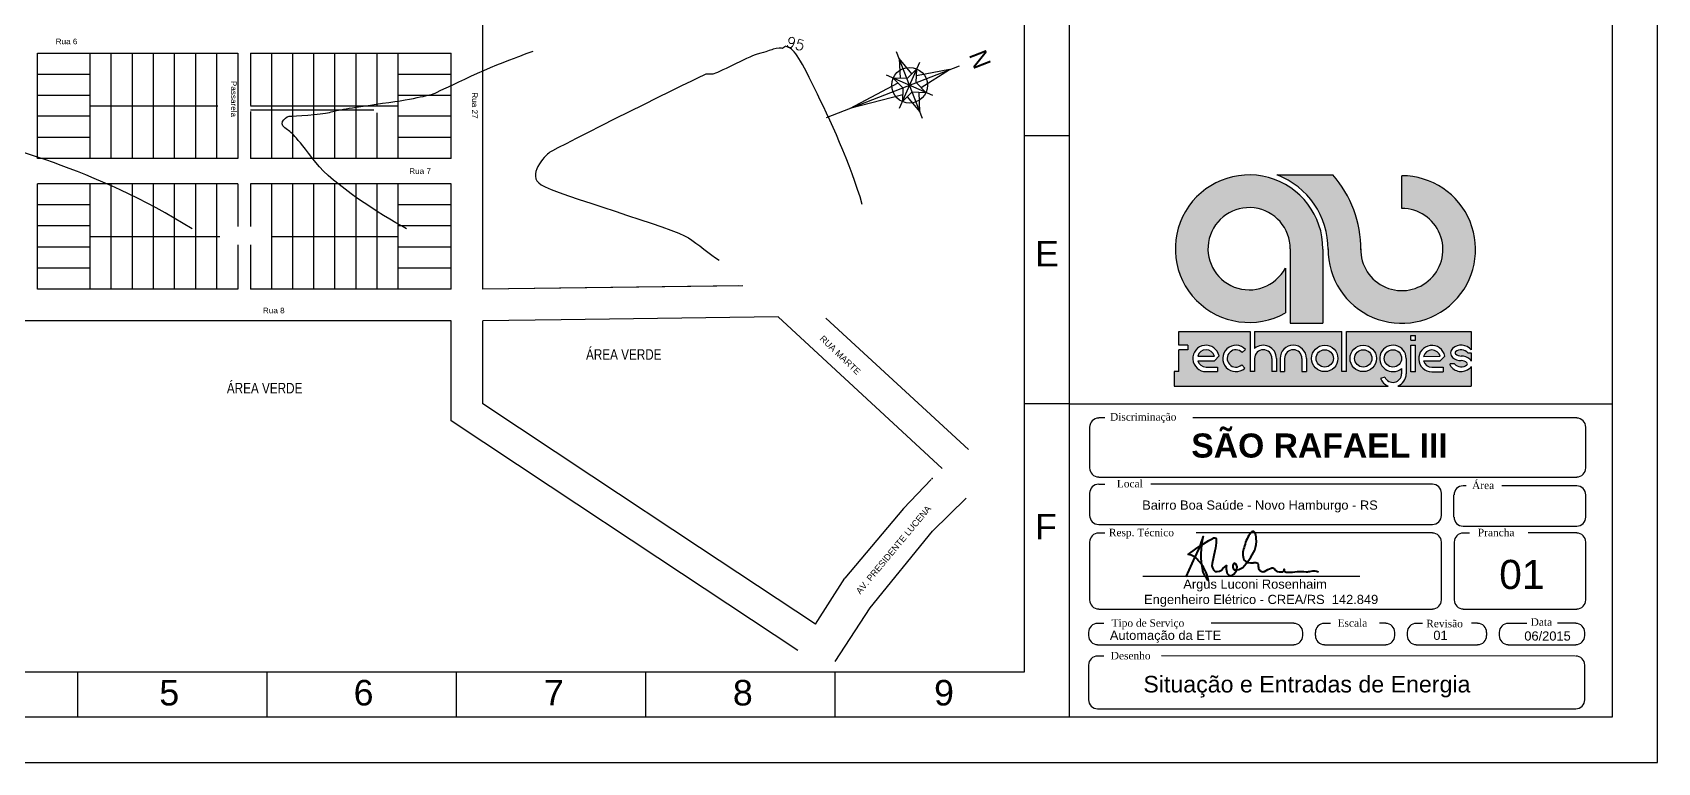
# Model space of a CAD drawing. Header units: millimetres. Extents: x -31 to 940, y 100 to 694.
# Drawn here: x 401 to 940, y 100 to 342 of the extents above; entities that cross this region are included whole.
import ezdxf
from ezdxf.enums import TextEntityAlignment as Align

# ---------------------------------------------------------------- set-up
doc = ezdxf.new("R2010")
doc.units = ezdxf.units.MM
doc.linetypes.add('TraçoPonto', pattern=[1, 0.3, -0.2, 0, -0.2, 0.3])
for name, color, linetype in [('Curvas_Mestras', 32, 'Continuous'), ('Loteamento', 7, 'Continuous'), ('Prancha', 7, 'Continuous'), ('RUAS', 7, 'Continuous'), ('selo', 7, 'Continuous')]:
    doc.layers.add(name, color=color, linetype=linetype)
doc.styles.add('10mm', font='romans.shx', dxfattribs={"height": 5})
doc.styles.add('DCADTXTSTYLE1', font='HLV11-BR')
doc.styles.add('DCADTXTSTYLE2', font='ROMAN')
doc.styles.add('DCADTXTSTYLE4', font='BLOCK')
doc.styles.add('Notes', font='Arial.ttf', dxfattribs={"height": 3})
doc.styles.get("Standard").update_dxf_attribs({"font": 'Arial.ttf'})
doc.styles.add('style2', font='Arial.ttf')

msp = doc.modelspace()

# ---------------------------------------------------------------- hatches: boundary and pattern name
at = {"layer": 'selo'}
h = msp.add_hatch(color=0, dxfattribs=at)
h.dxf.hatch_style = 1
h.paths.add_polyline_path([(832.33, 294.98), (813.8, 294.98, -0.314958), (830.72, 270.21, 2.411144), (855.21, 294.7), (855.21, 283.86, -2.45129), (841.58, 270.52, 0.182443)])
h.paths.add_polyline_path([(835.35, 243.04), (806.37, 243.04), (806.37, 237.41, -0.642986), (813.63, 234.09), (813.63, 229.71), (812.12, 229.71), (812.12, 234.09, 1), (806.37, 234.09), (806.37, 229.71), (804.86, 229.71), (804.86, 243.04), (781.24, 243.04), (781.24, 238.48), (784.26, 238.48), (784.26, 236.97), (781.23, 236.97), (781.23, 229.71), (779.69, 229.71), (779.69, 224.92), (850.67, 224.92, -0.214084), (848.15, 227.48), (849.6, 227.91, 0.821242), (855.14, 229.01), (855.14, 230.78, -4.60202), (856.65, 234.09), (856.65, 229.01, -0.309238), (853.85, 224.92), (878.25, 224.92), (878.25, 231.45, -0.100697), (877.78, 230.83, -0.45988), (871.2, 231.81), (871.2, 232.32), (872.69, 232.32, 0.427074), (876.81, 232, 0.410877), (876.82, 232.63, 0.186203), (874.92, 233.36, -0.181325), (872.05, 234.44, -0.458616), (872.04, 237.41, -0.41774), (878.25, 236.93), (878.25, 243.04), (836.89, 243.04), (836.89, 229.71), (835.35, 229.71)])
h.paths.add_polyline_path([(834.02, 234.09, -1), (825.25, 234.09, -1)], flags=16)
h.paths.add_polyline_path([(832.51, 234.09, -1), (826.76, 234.09, -1)], flags=0)
h.paths.add_polyline_path([(846.79, 234.09, -1), (838.03, 234.09, -1)], flags=16)
h.paths.add_polyline_path([(845.28, 234.09, -1), (839.54, 234.09, -1)], flags=0)
h.paths.add_polyline_path([(823.59, 234.09), (823.59, 229.71), (822.08, 229.71), (822.08, 234.09, 1), (816.33, 234.09), (816.33, 229.71), (814.82, 229.71), (814.82, 234.09, -1)], flags=16)
h.paths.add_polyline_path([(858.22, 241.69), (859.76, 241.69), (859.76, 240.17), (858.22, 240.17)], flags=16)
h.paths.add_polyline_path([(858.22, 238.48), (859.76, 238.48), (859.76, 229.67), (858.22, 229.67)], flags=16)
h.paths.add_polyline_path([(869.47, 234.88), (867.94, 233.3), (862.39, 233.3, 0.338023), (865.17, 231.18), (868.91, 231.18), (868.91, 229.67), (865.17, 229.67, -2.123663)], flags=16)
h.paths.add_polyline_path([(862.38, 234.78, -0.767778), (867.94, 234.81)], flags=0)
h.paths.add_polyline_path([(803.38, 237.05), (802.27, 236.02, 2.414214), (802.1, 231.96), (803.12, 230.85, -2.414214)], flags=16)
h.paths.add_polyline_path([(794.59, 234.92), (793.05, 233.34), (787.51, 233.34, 0.338023), (790.28, 231.22), (794.03, 231.22), (794.03, 229.71), (790.28, 229.71, -2.123663)], flags=16)
h.paths.add_polyline_path([(793.05, 234.85), (787.5, 234.82, -0.767778)], flags=0)
h.paths.add_polyline_path([(826.76, 234.09, 1), (832.51, 234.09, 1)], flags=0)
h.paths.add_polyline_path([(845.28, 234.09, 1), (839.54, 234.09, 1)], flags=0)
h.paths.add_polyline_path([(849.39, 234.09, 1), (855.14, 234.09, 1)], flags=17)
h.paths.add_polyline_path([(867.94, 234.81, 0.767778), (862.38, 234.78)], flags=0)
h.paths.add_polyline_path([(874.9, 234.87, -0.181325), (877.77, 233.8, -0.101013), (878.25, 233.18), (878.25, 235.92), (877.13, 235.92, 0.427074), (873.01, 236.24, 0.410877), (873, 235.61, 0.186203)], flags=17)
h.paths.add_polyline_path([(793.05, 234.85, 0.767778), (787.5, 234.82)], flags=0)
h = msp.add_hatch(color=0, dxfattribs=at)
h.dxf.hatch_style = 1
h.paths.add_polyline_path([(816.57, 249.21), (816.57, 264.06, -8.182778), (818.19, 270.43), (818.19, 245.77), (829, 245.77), (829, 270.37, 3.718524)])
h = msp.add_hatch(color=0, dxfattribs=at)
h.dxf.hatch_style = 1
h.paths.add_polyline_path([(787.5, 234.82), (793.05, 234.85, 0.767778)])
h.paths.add_polyline_path([(826.76, 234.09, 1), (832.51, 234.09, 1)])
h.paths.add_polyline_path([(839.54, 234.09, 1), (845.28, 234.09, 1)])
h.paths.add_polyline_path([(862.38, 234.78), (867.94, 234.81, 0.767778)])

# ---------------------------------------------------------------- linework, layer by layer
at = {"layer": 'Curvas_Mestras'}
for points, knots in [([(454, 277.07, 59.5), (422.26, 297.05, 59.5), (387.92, 305.77, 59.5), (367.31, 309.22, 59.5), (338.24, 313.81, 59.5), (320.92, 316.95, 59.5), (317.2, 318.08, 59.5), (309.76, 317.23, 59.5), (271.55, 337.33, 59.5), (268.68, 340.08, 59.5), (259.08, 345.94, 59.5), (258.36, 362.54, 59.5), (261.32, 361.41, 59.5), (278.78, 359.87, 59.5), (309.18, 360.76, 59.5), (314.1, 361.69, 59.5), (319.69, 359.63, 59.5), (321.2, 360.15, 59.5), (327.43, 361.28, 59.5), (370.19, 359.11, 59.5), (382.79, 357.57, 59.5), (387.7, 358.34, 59.5), (392.48, 357.26, 59.5), (396.09, 356.36, 59.5), (448.96, 348.2, 59.5), (449.86, 347.03, 59.5), (452.09, 346.72, 59.5), (453.46, 347.62, 59.5), (454.08, 347.63, 59.5), (454.89, 347.48, 59.5), (466.29, 345.26, 59.5), (510.79, 347.66, 59.5), (525.65, 348.66, 59.5), (543.79, 354.26, 59.5)], [4.301706, 4.301706, 4.301706, 4.301706, 5, 5, 6, 6, 7, 7, 8, 8, 9, 9, 10, 10, 11, 11, 12, 12, 13, 13, 14, 14, 15, 15, 16, 16, 17, 17, 18, 18, 19, 19, 19.797977, 19.797977, 19.797977, 19.797977]), ([(525.1, 277.07, 63), (516.39, 281.98, 63), (500.58, 291.89, 63), (487.64, 308.69, 63), (487.26, 308.79, 63), (482.2, 312.41, 63), (485.69, 314.64, 63), (487.46, 314.44, 63), (496.72, 314.97, 63), (502.46, 316.53, 63), (505.48, 317.13, 63), (528.85, 320.38, 63), (533.16, 321.64, 63), (535.27, 322.39, 63), (551.49, 330.49, 63), (562.23, 334.22, 63), (564.36, 335.03, 63), (567.05, 336.09, 63)], [13.254793, 13.254793, 13.254793, 13.254793, 14, 14, 15, 15, 16, 16, 17, 17, 18, 18, 19, 19, 20, 20, 20.140731, 20.140731, 20.140731, 20.140731]), ([(676.21, 285.22, 66.5), (672.67, 298.2, 66.5), (656.18, 332.89, 66.5), (653.7, 336.86, 66.5), (650.79, 337.68, 66.5), (650.55, 337.47, 66.5), (649.89, 337, 66.5), (649.68, 336.96, 66.5), (647.92, 337.24, 66.5), (645.49, 336.21, 66.5), (644.78, 336.04, 66.5), (638.06, 334.09, 66.5), (628.06, 328.51, 66.5), (625.39, 328.44, 66.5), (624.79, 328.32, 66.5), (623.91, 328.48, 66.5), (574.33, 303.69, 66.5), (570.97, 301.32, 66.5), (564.75, 294.81, 66.5), (574.73, 288.57, 66.5), (613.98, 277.28, 66.5), (621.6, 272.11, 66.5), (625.69, 268.62, 66.5), (628.78, 266.75, 66.5)], [12.150451, 12.150451, 12.150451, 12.150451, 13, 14, 14, 14, 15, 15, 16, 16, 17, 17, 18, 18, 19, 19, 20, 20, 21, 21, 22, 22, 22.649284, 22.649284, 22.649284, 22.649284])]:
    msp.add_open_spline(points, degree=3, knots=knots, dxfattribs=at)
at = {"layer": 'Loteamento', "color": 7, "linetype": 'Continuous', "ltscale": 0.305}
for p, q in [((420.17, 300.45), (420.17, 335.43)), ((427.17, 300.45), (427.17, 335.43)), ((434.17, 300.45), (434.17, 335.43)), ((441.17, 300.45), (441.17, 335.43)), ((448.17, 300.45), (448.17, 335.43)), ((455.17, 300.45), (455.17, 335.43)), ((462.17, 300.45), (462.17, 335.43)), ((480.37, 300.45), (480.37, 335.43)), ((487.37, 300.45), (487.37, 335.43)), ((494.37, 300.45), (494.37, 335.43)), ((501.37, 300.45), (501.37, 335.43)), ((508.37, 300.45), (508.37, 335.43)), ((515.37, 317.89), (515.37, 335.43)), ((522.37, 300.45), (522.37, 335.43)), ((402.67, 328.43), (420.17, 328.43)), ((522.37, 328.43), (539.87, 328.43)), ((402.67, 321.43), (420.17, 321.43)), ((522.37, 321.43), (539.87, 321.43)), ((420.17, 314.45), (402.67, 314.45)), ((420.17, 317.94), (462.54, 317.94)), ((473.37, 317.94), (522.37, 317.94)), ((473.37, 316.54), (514.21, 316.54)), ((515.37, 300.45), (515.37, 315.56)), ((539.87, 314.45), (522.37, 314.45)), ((420.17, 307.45), (402.67, 307.45)), ((539.87, 307.45), (522.37, 307.45)), ((539.87, 300.45), (522.37, 300.45)), ((420.17, 257.04), (420.17, 292.05)), ((427.17, 257.05), (427.17, 292.05)), ((434.17, 257.05), (434.17, 292.05)), ((441.17, 257.05), (441.17, 292.05)), ((448.17, 257.05), (448.17, 292.05)), ((455.17, 257.05), (455.17, 292.05)), ((462.17, 257.05), (462.17, 292.05)), ((480.37, 257.04), (480.37, 292.05)), ((487.37, 257.04), (487.37, 292.05)), ((494.37, 257.04), (494.37, 292.05)), ((501.37, 257.04), (501.37, 292.05)), ((508.37, 257.04), (508.37, 292.05)), ((515.37, 257.04), (515.37, 292.05)), ((522.37, 257.04), (522.37, 292.05)), ((420.17, 285.05), (402.67, 285.05)), ((539.87, 285.05), (522.37, 285.05)), ((420.17, 278.05), (402.67, 278.05)), ((539.87, 278.05), (522.37, 278.05)), ((420.17, 271.05), (402.67, 271.05)), ((420.17, 274.55), (462.17, 274.55)), ((462.17, 274.55), (463.19, 274.55)), ((480.37, 274.55), (522.37, 274.55)), ((539.87, 271.05), (522.37, 271.05)), ((420.17, 264.05), (402.67, 264.05)), ((539.87, 264.05), (522.37, 264.05))]:
    msp.add_line(p, q, dxfattribs=at)
at = {"layer": 'Loteamento', "color": 1, "linetype": 'Continuous', "ltscale": 0.295072}
for p, q in [((696.25, 313.73, 4.52), (687.65, 335.8, 4.52)), ((664.36, 314.02, 4.52), (708.51, 331.21, 4.52)), ((688.58, 317.1, 4.52), (695.32, 332.43, 4.52)), ((699.62, 321.39, 4.52), (684.28, 328.13, 4.52))]:
    msp.add_line(p, q, dxfattribs=at)
at = {"layer": 'Loteamento', "color": 7, "linetype": 'Continuous', "ltscale": 0.295072}
for p, q in [((692.71, 328.58, 4.52), (688.51, 333.59, 4.52)), ((688.51, 333.59, 4.52), (688.81, 327.06, 4.52)), ((694.34, 330.19, 4.52), (691.09, 326.97, 4.52)), ((694.16, 325.62, 4.52), (694.34, 330.19, 4.52)), ((705.2, 329.92, 4.52), (694.25, 327.9, 4.52)), ((695.77, 324, 4.52), (705.2, 329.92, 4.52)), ((672.08, 317.03, 4.52), (688.14, 325.53, 4.52)), ((691.09, 326.97, 4.52), (686.53, 327.15, 4.52)), ((686.53, 327.15, 4.52), (689.74, 323.9, 4.52)), ((689.74, 323.9, 4.52), (689.57, 319.34, 4.52)), ((697.37, 322.38, 4.52), (694.16, 325.62, 4.52)), ((689.66, 321.62, 4.52), (672.08, 317.03, 4.52)), ((689.57, 319.34, 4.52), (692.81, 322.56, 4.52)), ((691.19, 320.95, 4.52), (695.39, 315.93, 4.52)), ((692.81, 322.56, 4.52), (697.37, 322.38, 4.52)), ((695.39, 315.93, 4.52), (695.09, 322.47, 4.52))]:
    msp.add_line(p, q, dxfattribs=at)
at = {"layer": 'Loteamento', "color": 1, "linetype": 'Continuous', "ltscale": 0.295072}
msp.add_circle((691.95, 324.76, 4.52), 5.92, dxfattribs=at)
at = {"layer": 'Prancha'}
for p, q in [((745, 115), (745, 679)), ((745, 308), (730, 308)), ((745, 219), (730, 219)), ((416.11, 115), (416.11, 130)), ((478.89, 115), (478.89, 130)), ((541.67, 115), (541.67, 130)), ((604.44, 115), (604.44, 130)), ((667.22, 115), (667.22, 130))]:
    msp.add_line(p, q, dxfattribs=at)
for points in [[(100, 100), (940, 100), (940, 693.94), (100, 693.94)], [(150, 679), (925, 679), (925, 115), (150, 115)], [(165, 664), (730, 664), (730, 130), (165, 130)]]:
    msp.add_lwpolyline(points, close=True, dxfattribs=at)
at = {"layer": 'RUAS', "color": 7, "linetype": 'Continuous', "ltscale": 0.305}
for p, q in [((550.37, 257.11), (550.37, 467.75)), ((402.67, 300.45), (402.67, 335.43)), ((402.67, 335.43), (420.17, 335.43)), ((420.17, 335.43), (469.17, 335.43)), ((469.17, 335.43), (469.17, 304.65)), ((473.37, 335.43), (473.37, 318.04)), ((473.37, 335.43), (522.37, 335.43)), ((522.37, 335.43), (539.87, 335.43)), ((539.87, 300.45), (539.87, 335.43)), ((469.17, 314.67), (469.17, 300.45)), ((473.37, 316.04), (473.37, 300.45)), ((420.17, 300.45), (402.67, 300.45)), ((469.17, 300.45), (420.17, 300.45)), ((522.37, 300.45), (473.37, 300.45)), ((539.87, 300.45), (522.37, 300.45)), ((402.67, 257.04), (402.67, 292.05)), ((420.17, 292.05), (402.67, 292.05)), ((469.17, 292.05), (420.17, 292.05)), ((469.17, 292.05), (469.17, 277.92)), ((522.37, 292.05), (473.37, 292.05)), ((473.37, 292.05), (473.37, 277.92)), ((539.87, 292.05), (522.37, 292.05)), ((539.87, 257.04), (539.87, 292.05)), ((539.87, 257.04), (539.87, 292.05)), ((469.17, 271.8), (469.17, 257.04)), ((473.37, 271.8), (473.37, 257.04)), ((420.17, 257.04), (402.67, 257.04)), ((469.17, 257.04), (420.17, 257.04)), ((522.37, 257.04), (473.37, 257.04)), ((539.87, 257.04), (522.37, 257.04)), ((539.87, 257.04), (522.37, 257.04)), ((636.69, 258.22), (550.37, 257.11)), ((635.33, 258.2), (550.37, 257.11)), ((539.87, 246.55), (332.21, 246.55)), ((539.87, 246.55), (332.21, 246.55)), ((539.87, 213.37), (539.87, 246.55)), ((539.87, 213.37), (539.87, 246.55)), ((576.42, 246.95), (550.37, 246.61)), ((576.42, 246.95), (550.37, 246.61)), ((550.37, 219), (550.37, 246.61)), ((550.37, 219), (550.37, 246.61)), ((648.37, 247.87), (576.42, 246.95)), ((648.37, 247.87), (702.77, 197.6)), ((711.46, 203.88), (664.17, 247.44)), ((586.56, 195.02), (550.37, 219)), ((572.69, 191.62), (539.87, 213.37)), ((622.27, 171.35), (586.56, 195.02)), ((608.4, 167.95), (572.69, 191.62)), ((699.13, 193.97), (689.88, 184.34)), ((689.88, 184.34), (670.46, 161.13)), ((710.7, 187.67), (699.52, 176.76)), ((678.84, 151.33), (699.52, 176.76)), ((654.88, 137.14), (608.4, 167.95)), ((660.69, 145.9), (622.27, 171.35)), ((660.69, 145.9), (670.46, 161.13)), ((667.23, 133.51), (678.84, 151.33))]:
    msp.add_line(p, q, dxfattribs=at)
msp.add_point((699.4, 194.26), dxfattribs=at)
at = {"layer": 'selo', "color": 0}
for p, q in [((813.8, 294.98), (832.33, 294.98)), ((855.21, 283.86), (855.21, 294.7)), ((818.19, 270.43), (818.19, 245.77)), ((829, 270.37), (829, 245.77)), ((816.57, 264.06), (816.57, 249.21)), ((781.24, 238.48), (781.24, 243.04)), ((781.24, 243.04), (804.86, 243.04)), ((804.86, 243.04), (804.86, 229.71)), ((806.37, 243.04), (806.37, 237.41)), ((806.37, 243.04), (835.35, 243.04)), ((818.19, 245.77), (829, 245.77)), ((835.35, 229.71), (835.35, 243.04)), ((836.89, 243.04), (878.25, 243.04)), ((836.89, 229.71), (836.89, 243.01)), ((878.25, 243.04), (878.25, 236.93)), ((784.26, 238.48), (781.24, 238.48)), ((784.26, 238.48), (784.26, 236.97)), ((858.22, 240.17), (858.22, 241.69)), ((858.22, 241.69), (859.76, 241.69)), ((858.22, 240.17), (859.76, 240.17)), ((858.22, 229.67), (858.22, 238.48)), ((858.22, 238.48), (859.76, 238.48)), ((859.76, 240.17), (859.76, 241.69)), ((859.76, 229.67), (859.76, 238.48)), ((781.23, 229.71), (781.23, 236.97)), ((784.26, 236.97), (781.23, 236.97)), ((787.5, 234.82), (793.05, 234.85)), ((787.51, 233.34), (793.05, 233.34)), ((793.05, 233.34), (794.59, 234.92)), ((802.1, 231.96), (803.12, 230.85)), ((802.27, 236.02), (803.38, 237.05)), ((806.37, 234.09), (806.37, 229.71)), ((812.12, 234.09), (812.12, 229.71)), ((813.63, 234.09), (813.63, 229.71)), ((814.82, 234.09), (814.82, 229.71)), ((816.33, 234.09), (816.33, 229.71)), ((822.08, 234.09), (822.08, 229.71)), ((823.59, 234.09), (823.59, 229.71)), ((856.65, 234.09), (856.65, 229.01)), ((862.38, 234.78), (867.94, 234.81)), ((862.39, 233.3), (867.94, 233.3)), ((867.94, 233.3), (869.47, 234.88)), ((872.69, 232.32), (871.2, 232.32)), ((871.2, 231.81), (871.2, 232.32)), ((877.13, 235.92), (878.25, 235.92)), ((878.25, 235.92), (878.25, 233.18)), ((781.23, 229.71), (779.69, 229.71)), ((779.69, 229.71), (779.69, 224.92)), ((790.28, 231.22), (794.03, 231.22)), ((790.28, 229.71), (794.03, 229.71)), ((794.03, 231.22), (794.03, 229.71)), ((806.37, 229.71), (804.86, 229.71)), ((813.63, 229.71), (812.12, 229.71)), ((814.82, 229.71), (816.33, 229.71)), ((822.08, 229.71), (823.59, 229.71)), ((830.17, 229.74), (829.63, 229.71)), ((836.89, 229.71), (835.35, 229.71)), ((849.6, 227.91), (848.15, 227.48)), ((855.14, 230.78), (855.14, 229.01)), ((859.76, 229.67), (858.22, 229.67)), ((865.17, 231.18), (868.91, 231.18)), ((865.17, 229.67), (868.91, 229.67)), ((868.91, 231.18), (868.91, 229.67)), ((878.25, 231.45), (878.25, 224.92)), ((779.69, 224.92), (850.67, 224.92)), ((853.85, 224.92), (878.25, 224.92)), ((745, 219), (925, 219)), ((751.61, 211.28), (751.61, 197.78)), ((756.69, 214.33), (754.66, 214.33)), ((913.21, 214.33), (785.84, 214.33)), ((916.26, 197.78), (916.26, 211.28)), ((754.66, 194.73), (913.21, 194.73)), ((751.61, 189.35), (751.61, 181.99)), ((754.66, 192.4), (756.69, 192.4)), ((865.35, 192.4), (771.93, 192.4)), ((868.39, 181.99), (868.39, 189.35)), ((872.46, 181.43), (872.46, 188.79)), ((876.56, 191.84), (875.51, 191.84)), ((913.21, 191.84), (888.36, 191.84)), ((916.26, 181.43), (916.26, 188.79)), ((754.66, 178.94), (865.35, 178.94)), ((875.51, 178.39), (913.21, 178.39)), ((751.61, 173.14), (751.61, 153.98)), ((754.66, 176.19), (756.69, 176.19)), ((865.35, 176.19), (787, 176.19)), ((868.39, 153.98), (868.39, 173.14)), ((872.55, 173.14), (872.55, 153.98)), ((875.6, 176.19), (877.63, 176.19)), ((913.21, 176.19), (897.13, 176.19)), ((916.26, 153.98), (916.26, 173.14)), ((769.31, 161.86), (841.3, 161.86)), ((754.66, 150.93), (865.35, 150.93)), ((875.6, 150.93), (913.21, 150.93)), ((754.31, 146.2), (756.34, 146.2)), ((819.36, 146.2), (791.92, 146.2)), ((829.52, 146.2), (831.56, 146.2)), ((849.85, 146.2), (847.82, 146.2)), ((860.01, 146.2), (862.05, 146.2)), ((880.34, 146.2), (878.31, 146.2)), ((890.51, 146.2), (896.7, 146.2)), ((912.87, 146.2), (906.79, 146.2)), ((751.26, 143.15), (751.26, 142.13)), ((822.41, 142.13), (822.41, 143.15)), ((826.47, 143.15), (826.47, 142.13)), ((852.9, 142.13), (852.9, 143.15)), ((856.97, 143.15), (856.97, 142.13)), ((883.39, 142.13), (883.39, 143.15)), ((887.46, 143.15), (887.46, 142.13)), ((915.92, 142.13), (915.92, 143.15)), ((754.31, 139.08), (819.36, 139.08)), ((754.31, 135.36), (756.34, 135.36)), ((912.72, 135.31), (775.47, 135.36)), ((829.52, 139.08), (849.85, 139.08)), ((860.01, 139.08), (880.34, 139.08)), ((890.51, 139.08), (912.87, 139.08)), ((751.26, 132.31), (751.26, 120.82)), ((915.89, 120.81), (915.94, 132.31)), ((754.31, 117.82), (912.89, 117.82))]:
    msp.add_line(p, q, dxfattribs=at)
msp.add_lwpolyline([(745, 115), (745, 219), (925, 219), (925, 115)], close=True, dxfattribs=at)
at = {"layer": 'selo', "color": 0, "linetype": 'Continuous', "lineweight": 40, "transparency": 33554687}
msp.add_lwpolyline([(783.71, 161.57), (786.63, 168.22, 0.05993), (789.33, 175.04, 0.114734), (789.08, 163.67, 0.105575), (791.11, 160.29, 0.152792), (787.63, 167.08, 0.174248), (784.39, 169.03, -0.042414), (791.18, 173.62, 0.031525), (792.89, 174.61, -0.590951), (793.63, 173.83, -0.072), (793.17, 170.24), (792.28, 166.01, 0.292783), (793.28, 163.42, 0.292783), (795.87, 164.34), (797.01, 165.37, 0.084237), (797.12, 163.21, 0.426622), (798.79, 162.03, 0.240648), (800.53, 164.41, 0.382176), (799.64, 166.16, 0.493606), (799.64, 163.99, 0.220907), (802.42, 164.77, 0.080728), (806.4, 170.45, 0.11357), (806.91, 174.35, 0.101958), (806.48, 176.38, 0.356196), (805.74, 176.66, 0.192525), (804.76, 175.82, 0.098877), (802.91, 171.31, 0.195151), (802.81, 167.22, 0.246302), (805.86, 166.26, -0.124424), (807.06, 166.31, -0.323775), (807.56, 165.76, 0.115641), (807.71, 164.34, 0.432756), (809.7, 163.42, -0.031443), (811.86, 164.54, -0.343208), (812.82, 164.33, 0.248336), (814.47, 163.28), (815.44, 163.24, 0.553873), (816.15, 164.19, 0.474188), (817.24, 163.13, 0.048993), (820.55, 163.35, -0.070964), (823.46, 163.31, 0.086771), (825.09, 163.52, -0.151332), (827.53, 163.24)], format="xyb", dxfattribs=at)
at = {"layer": 'selo', "color": 0}
for centre, radius in [((829.63, 234.09), 4.38), ((842.41, 234.09), 4.38), ((829.63, 234.09), 2.87), ((842.41, 234.09), 2.87), ((852.26, 234.09), 2.87)]:
    msp.add_circle(centre, radius, dxfattribs=at)
for centre, radius, start, end in [((804.54, 270.51), 24.47, 359.68, 299.4716), ((804.56, 270.5), 26.17, 359.3799, 69.3088), ((855.19, 270.24), 24.47, 179.3659, 89.9528), ((804.56, 270.5), 37.02, 359.3542, 41.3911), ((804.55, 270.5), 13.64, 359.6979, 331.8281), ((855.21, 270.23), 13.63, 178.8138, 90), ((790.28, 234.09), 4.38, 10.8601, 270), ((800.16, 234.08), 4.38, 42.6221, 312.6221), ((809.24, 234.09), 4.38, 0, 130.9618), ((819.2, 234.09), 4.38, 0, 180), ((852.26, 234.09), 4.38, 0, 310.9618), ((865.17, 234.05), 4.38, 10.8601, 270), ((873.33, 235.92), 1.96, 130.762, 229.3098), ((874.91, 234.1), 4.38, 40.2262, 130.9152), ((790.28, 234.09), 2.87, 15.2617, 165.3268), ((790.28, 234.09), 2.87, 195.2942, 270), ((800.16, 234.08), 2.87, 42.6221, 312.6221), ((809.24, 234.09), 2.87, 0, 180), ((819.2, 234.09), 2.87, 0, 180), ((865.17, 234.05), 2.87, 15.2617, 165.3268), ((865.17, 234.05), 2.87, 195.2942, 270), ((874.91, 234.14), 4.38, 212.1283, 310.9152), ((874.91, 237.73), 4.37, 229.0108, 270.0418), ((874.91, 234.13), 2.86, 219.285, 311.7894), ((873.33, 235.92), 0.45, 127.1355, 232.2591), ((874.9, 237.7), 2.82, 227.7757, 270.1536), ((874.91, 234.11), 2.86, 39.285, 131.7894), ((874.91, 230.51), 4.37, 49.0108, 90.0418), ((874.92, 230.54), 2.82, 47.7757, 90.1536), ((876.49, 232.32), 0.45, 307.1355, 52.2591), ((876.49, 232.32), 1.96, 26.2375, 49.3098), ((852.26, 229.01), 4.38, 200.3996, 248.7344), ((852.26, 229.01), 2.87, 202.4229, 0), ((852.26, 229.01), 4.38, 291.2656, 0), ((876.49, 232.32), 1.96, 310.762, 333.7625), ((754.66, 211.28), 3, 90, 180), ((913.21, 211.28), 3, 0, 90), ((754.66, 197.78), 3, 180, 270), ((913.21, 197.78), 3, 270, 0), ((754.66, 189.35), 3, 90, 180), ((865.35, 189.35), 3, 0, 90), ((875.51, 188.79), 3, 90, 180), ((913.21, 188.79), 3, 0, 90), ((754.66, 181.99), 3, 180, 270), ((865.35, 181.99), 3, 270, 0), ((875.51, 181.43), 3, 180, 270), ((913.21, 181.43), 3, 270, 0), ((754.66, 173.14), 3, 90, 180), ((865.35, 173.14), 3, 0, 90), ((875.6, 173.14), 3, 90, 180), ((913.21, 173.14), 3, 0, 90), ((754.66, 153.98), 3, 180, 270), ((865.35, 153.98), 3, 270, 0), ((875.6, 153.98), 3, 180, 270), ((913.21, 153.98), 3, 270, 0), ((754.31, 143.15), 3, 90, 180), ((819.36, 143.15), 3, 0, 90), ((829.52, 143.15), 3, 90, 180), ((849.85, 143.15), 3, 0, 90), ((860.01, 143.15), 3, 90, 180), ((880.34, 143.15), 3, 0, 90), ((890.51, 143.15), 3, 90, 180), ((912.87, 143.15), 3, 0, 90), ((754.31, 142.13), 3, 180, 270), ((819.36, 142.13), 3, 270, 0), ((829.52, 142.13), 3, 180, 270), ((849.85, 142.13), 3, 270, 0), ((860.01, 142.13), 3, 180, 270), ((880.34, 142.13), 3, 270, 0), ((890.51, 142.13), 3, 180, 270), ((912.87, 142.13), 3, 270, 0), ((754.31, 132.31), 3, 90, 180), ((912.89, 132.31), 3, 0, 90), ((754.31, 120.82), 3, 180, 270), ((912.89, 120.82), 3, 270, 0)]:
    msp.add_arc(centre, radius, start, end, dxfattribs=at)

# ---------------------------------------------------------------- texts
at = {"layer": 'Curvas_Mestras', "style": '10mm'}
msp.add_text('95', height=3.5, rotation=344.1889, dxfattribs=at).set_placement((650.79, 337.68))
at = {"layer": 'Loteamento', "color": 7, "linetype": 'TraçoPonto', "ltscale": 6, "style": 'DCADTXTSTYLE2', "width": 1.1}
for s, p in [('Rua 6', (408.73, 337.81)), ('Rua 7', (525.99, 294.8)), ('Rua 8', (477.46, 248.54))]:
    msp.add_text(s, height=1.837, rotation=0, dxfattribs=at).set_placement(p, align=Align.BOTTOM_LEFT)
at = {"layer": 'Loteamento', "color": 7, "linetype": 'Continuous', "ltscale": 0.295072, "style": 'DCADTXTSTYLE4'}
msp.add_text('N', height=5.92, rotation=291.2722, dxfattribs=at).set_placement((709.86, 334.28, 4.52), align=Align.BOTTOM_LEFT)
at = {"layer": 'Loteamento', "color": 7, "linetype": 'Continuous', "style": 'DCADTXTSTYLE2', "width": 1.1}
e = msp.add_text('Passarela', height=1.837, rotation=270, dxfattribs=at)
e.set_placement((468.74, 314.19), align=Align.TOP_RIGHT)
e.dxf.unprotected_set("ltscale", 0)
at = {"layer": 'Loteamento', "color": 7, "linetype": 'Continuous', "ltscale": 0.305, "style": 'DCADTXTSTYLE2', "width": 1.1}
msp.add_text('Rua 27', height=1.837, rotation=270, dxfattribs=at).set_placement((548.66, 313.68), align=Align.TOP_RIGHT)
at = {"layer": 'Loteamento', "ltscale": 2, "style": 'style2'}
for s, rotation, p in [('RUA MARTE', 316.1958, (661.97, 240.45)), ('AV. PRESIDENTE LUCENA', 50.3062, (675.58, 155.69))]:
    msp.add_text(s, height=2.1, rotation=rotation, dxfattribs=at).set_placement(p)
at = {"layer": 'Prancha', "style": 'Notes'}
for s, p in [('E', (733.57, 264.61)), ('F', (733.57, 174.01)), ('5', (443.11, 118.93)), ('6', (507.55, 118.93)), ('7', (570.69, 118.93)), ('8', (633.34, 118.93)), ('9', (700.07, 118.93))]:
    msp.add_text(s, height=8.48, dxfattribs=at).set_placement(p)
at = {"layer": 'RUAS', "color": 7, "linetype": 'TraçoPonto', "ltscale": 6, "style": 'DCADTXTSTYLE1', "width": 0.83}
for p in [(584.63, 232.61), (465.51, 221.43)]:
    msp.add_text('ÁREA VERDE', height=3.5, rotation=0, dxfattribs=at).set_placement(p, align=Align.BOTTOM_LEFT)
at = {"layer": 'selo', "color": 0, "attachment_point": 1}
for s, insert, char_height, width in [('\\FTIMES.TTF;Discriminação', (758.42, 215.97), 2.5, 101.64), ('\\FTIMES.TTF;Local', (760.69, 193.8), 2.5, 81.312), ('\\FTIMES.TTF;Área', (878.5, 193.24), 2.5, 81.312), ('\\FTIMES.TTF;Resp. Técnico', (758.04, 177.58), 2.5, 101.64), ('\\FTIMES.TTF;Prancha', (880.4, 177.58), 2.5, 101.64), ('01', (887.5, 167.25), 9.667, 225.5527), ('\\FTIMES.TTF;Tipo de Serviço', (758.94, 147.56), 2.5, 101.64), ('\\FTIMES.TTF;Escala', (833.89, 147.56), 2.5, 40.656), ('{\\Ftimes.ttf|c0;Revisão}', (863.3, 147.37), 2.5, 101.64), ('\\FTIMES.TTF;Data', (897.92, 147.87), 2.5, 40.656), ('Automação da ETE', (758.38, 143.74), 3.0492, 71.148), ('01', (865.66, 143.74), 3.049, 71.148), ('06/2015', (895.83, 143.51), 3.049, 71.148), ('{\\Ftimes.ttf|c0;Desenho}', (758.66, 136.72), 2.5, 101.64), ('Situação e Entradas de Energia', (769.48, 128.75), 5.5, 331.5847)]:
    msp.add_mtext(s, dxfattribs=dict(at, insert=insert, char_height=char_height, width=width))
for s, insert, char_height in [('{\\fArial|b1|i0|c0|p34;SÃO RAFAEL III}', (785.37, 209.19), 8), ('Bairro Boa Saúde - Novo Hamburgo - RS', (769.1, 186.95), 3.0492), ('           Argus Luconi Rosenhaim\\PEngenheiro Elétrico - CREA/RS  142.849', (769.72, 160.73), 3.0492)]:
    msp.add_mtext(s, dxfattribs=dict(at, insert=insert, char_height=char_height))

doc.saveas('drawing.dxf')
